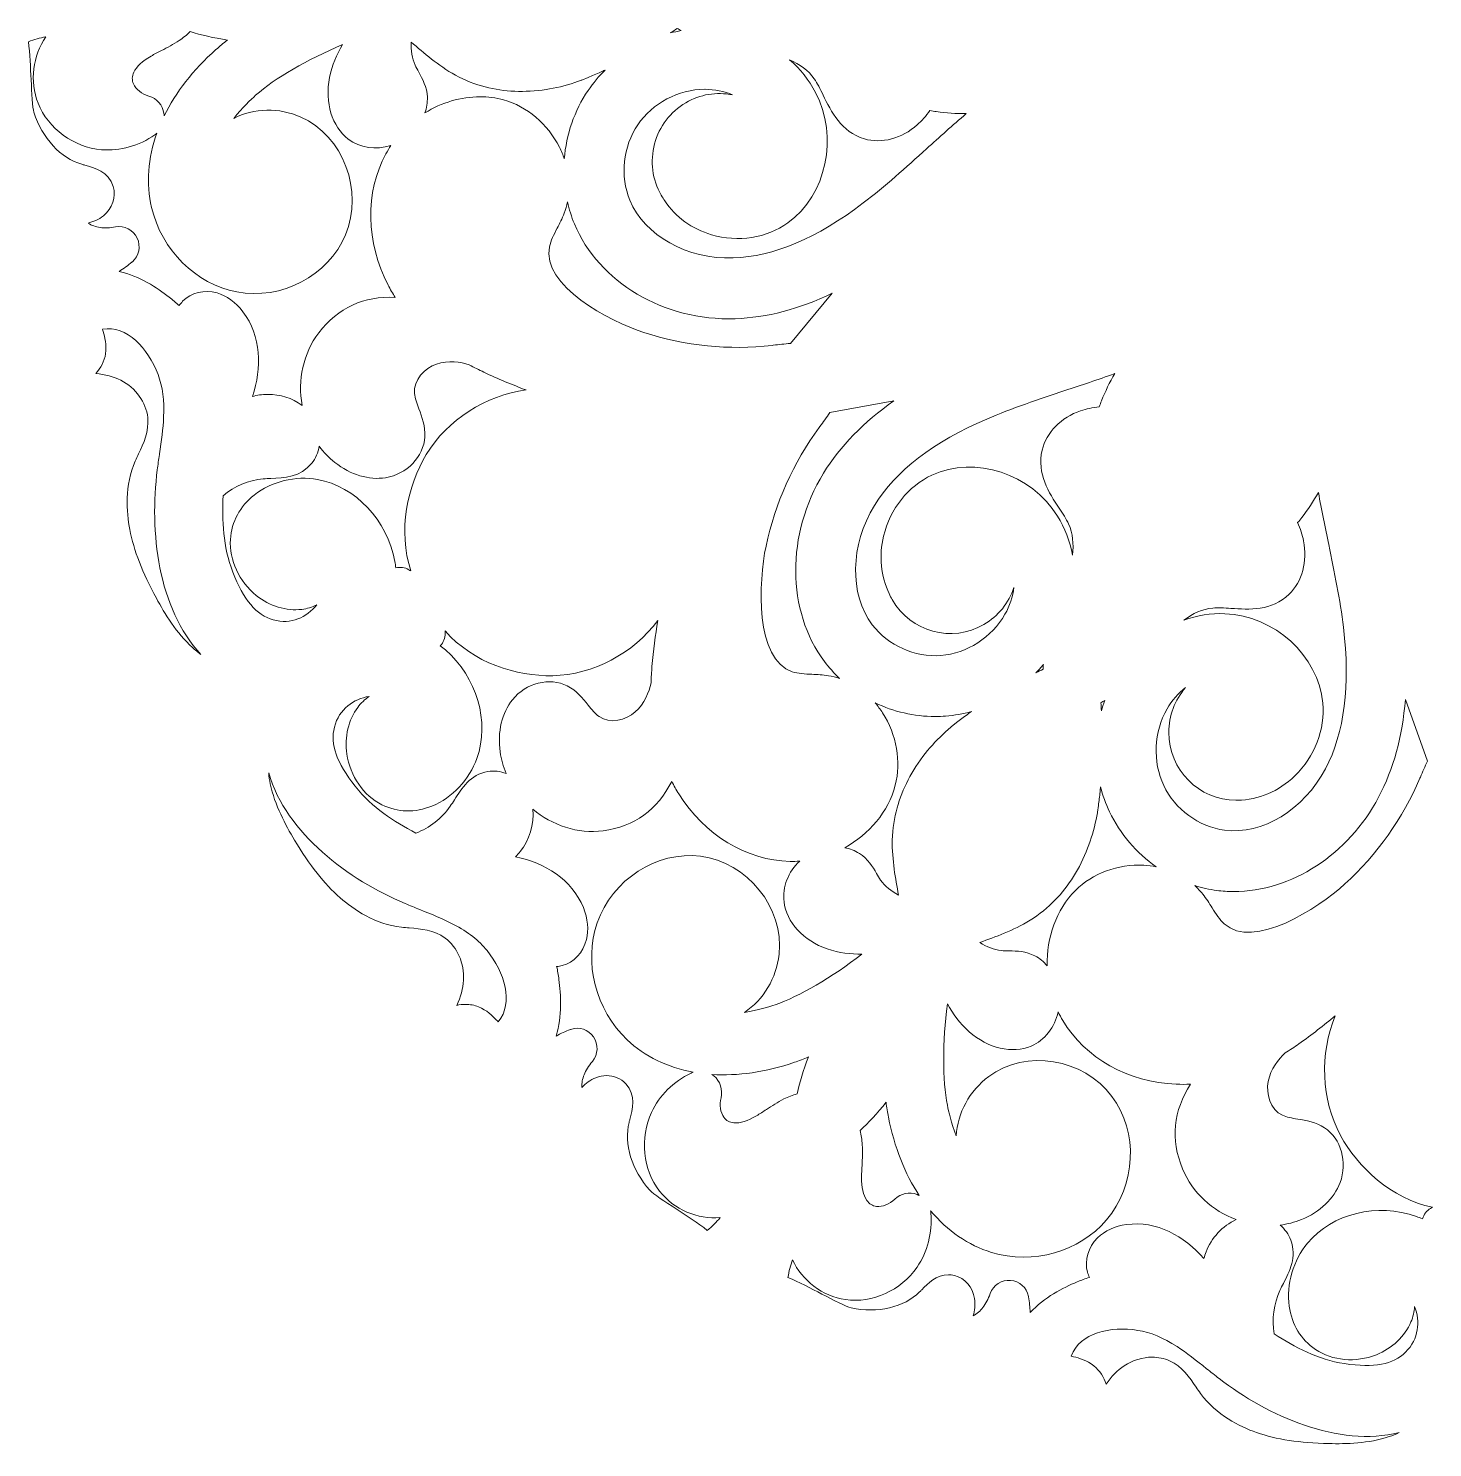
# Model space of a CAD drawing. Header units: inches. Extents: x 0 to 3117, y -2796 to 0.
# Drawn here: x 135.1 to 470.8, y -1914.5 to -1575.3 of the extents above; entities that cross this region are included whole.
import ezdxf

# ---------------------------------------------------------------- set-up
doc = ezdxf.new("R2010")
doc.units = ezdxf.units.IN
doc.header["$MEASUREMENT"] = 0
doc.layers.add('9', color=7, linetype='Continuous')

msp = doc.modelspace()

# ---------------------------------------------------------------- linework, layer by layer
at = {"layer": '9', "lineweight": 0}
for points, knots in [([(163.88, -1591.5), (162.24, -1591.02), (160.81, -1589.87), (160.23, -1588.57), (159.83, -1587.67), (159.85, -1586.76), (160.31, -1585.81), (160.96, -1584.43), (162.31, -1583.16), (164.44, -1581.93), (165.23, -1581.47), (166.06, -1581.04), (166.94, -1580.59), (168.33, -1579.88), (169.77, -1579.15), (171.16, -1578.22), (172.14, -1577.55), (173.02, -1576.83), (173.78, -1576.05), (176.35, -1576.9), (179.38, -1577.59), (182.7, -1578.1), (181.72, -1578.86), (180.8, -1579.61), (179.95, -1580.37), (174.48, -1585.21), (170.31, -1590.62), (167.58, -1596.21), (167.57, -1596.02), (167.55, -1595.83), (167.51, -1595.64), (167.19, -1593.65), (165.8, -1592.06), (163.88, -1591.5)], [0, 0, 0, 0, 1, 1, 1, 2, 2, 2, 3, 3, 3, 4, 4, 4, 5, 5, 5, 6, 6, 6, 7, 7, 7, 8, 8, 8, 9, 9, 9, 10, 10, 10, 11, 11, 11, 11]), ([(290.21, -1575.31), (290.52, -1575.5), (290.84, -1575.67), (291.16, -1575.84), (290.28, -1576), (289.42, -1576.18), (288.56, -1576.41), (289.11, -1576.05), (289.66, -1575.68), (290.21, -1575.31)], [0, 0, 0, 0, 1, 1, 1, 2, 2, 2, 3, 3, 3, 3]), ([(159.87, -1631.16), (159.89, -1631.15), (159.94, -1631.1), (159.96, -1631.09), (161.57, -1629.67), (162.03, -1627.41), (161.11, -1625.46), (160.17, -1623.46), (158.09, -1622.39), (155.94, -1622.76), (154.56, -1623), (153.35, -1623.05), (152.24, -1622.9), (151.25, -1622.77), (150.22, -1622.4), (149.36, -1621.84), (150.61, -1621.55), (151.88, -1621.02), (153.05, -1620.08), (155.2, -1618.35), (156.12, -1615.61), (155.37, -1613.1), (154.31, -1609.52), (150.86, -1608.6), (148.58, -1607.98), (148.34, -1607.92), (148.1, -1607.86), (147.87, -1607.79), (142.82, -1606.35), (138.43, -1601.58), (136.43, -1595.34), (136.07, -1594.24), (135.9, -1590.71), (135.75, -1587.6), (135.61, -1584.62), (135.45, -1581.33), (135.1, -1578.5), (136.48, -1577.97), (137.86, -1577.58), (139.25, -1577.34), (136.16, -1581.82), (135.35, -1588), (137.42, -1593.2), (139.85, -1599.28), (145.95, -1603.74), (152.61, -1604.3), (157.02, -1604.67), (161.54, -1603.4), (165.37, -1600.73), (165.53, -1600.62), (165.68, -1600.5), (165.82, -1600.37), (163.71, -1606.32), (163.23, -1612.38), (164.56, -1618.1), (166.94, -1628.3), (175.13, -1636.41), (184.93, -1638.29), (195.61, -1640.33), (206.78, -1634.47), (210.91, -1624.67), (215.34, -1614.15), (210.35, -1600.99), (200.24, -1596.5), (195.04, -1594.2), (189, -1594.33), (184.2, -1596.81), (186.24, -1594.24), (188.29, -1592.3), (189.43, -1591.29), (193.98, -1587.25), (201.79, -1582.73), (210.18, -1579.19), (208.82, -1581.48), (207.67, -1584.14), (207.09, -1587.07), (205.93, -1593.03), (207.69, -1598.8), (211.57, -1601.75), (214.37, -1603.88), (218.22, -1604.43), (221.78, -1603.32), (221.35, -1603.96), (220.94, -1604.62), (220.57, -1605.3), (215.56, -1614.45), (215.76, -1626.46), (221.08, -1636.65), (221.61, -1637.66), (222.19, -1638.66), (222.81, -1639.63), (215.33, -1639.2), (209.1, -1642.05), (204.51, -1648.08), (200.75, -1653.01), (199.5, -1659.41), (200.53, -1665.4), (198.19, -1663.63), (195.23, -1662.78), (192.4, -1662.78), (191.69, -1662.78), (190.99, -1662.83), (190.32, -1662.93), (189.78, -1663.02), (189.24, -1663.13), (188.71, -1663.27), (190.91, -1656.46), (190.86, -1648.83), (186.4, -1643.03), (184.66, -1640.77), (182.51, -1639.22), (180.2, -1638.55), (177.2, -1637.69), (173.97, -1638.47), (171.98, -1640.54), (171.67, -1640.87), (171.39, -1641.21), (171.14, -1641.57), (170.38, -1640.86), (169.58, -1640.19), (168.76, -1639.55), (165.8, -1637.28), (161.72, -1634.54), (156.84, -1633.38), (157.91, -1632.71), (158.92, -1631.97), (159.87, -1631.16)], [0, 0, 0, 0, 1, 1, 1, 2, 2, 2, 3, 3, 3, 4, 4, 4, 5, 5, 5, 6, 6, 6, 7, 7, 7, 8, 8, 8, 9, 9, 9, 10, 10, 10, 11, 11, 11, 12, 12, 12, 13, 13, 13, 14, 14, 14, 15, 15, 15, 16, 16, 16, 17, 17, 17, 18, 18, 18, 19, 19, 19, 20, 20, 20, 21, 21, 21, 22, 22, 22, 23, 23, 23, 24, 24, 24, 25, 25, 25, 26, 26, 26, 27, 27, 27, 28, 28, 28, 29, 29, 29, 30, 30, 30, 31, 31, 31, 32, 32, 32, 33, 33, 33, 34, 34, 34, 35, 35, 35, 36, 36, 36, 37, 37, 37, 38, 38, 38, 39, 39, 39, 40, 40, 40, 41, 41, 41, 42, 42, 42, 42]), ([(228.42, -1585.75), (228.11, -1585.19), (227.81, -1584.65), (227.58, -1584.13), (226.81, -1582.43), (226.56, -1580.61), (226.62, -1578.6), (228.16, -1579.92), (229.75, -1581.28), (231.48, -1582.63), (233.25, -1583.98), (235.01, -1585.29), (237.21, -1586.51), (239.54, -1587.75), (241.93, -1588.69), (244.3, -1589.29), (248.85, -1590.48), (253.74, -1590.69), (258.85, -1589.92), (261.12, -1589.57), (263.41, -1589.02), (265.73, -1588.26), (265.73, -1588.26), (267.26, -1587.72), (267.26, -1587.72), (267.3, -1587.7), (267.34, -1587.69), (267.38, -1587.67), (267.38, -1587.67), (268.9, -1587.06), (268.9, -1587.06), (269.82, -1586.68), (270.89, -1586.23), (271.9, -1585.77), (272.25, -1585.61), (272.6, -1585.44), (272.96, -1585.27), (271.47, -1586.75), (270.11, -1588.38), (268.92, -1590.13), (265.6, -1595.02), (263.68, -1600.71), (263.22, -1606.51), (262.9, -1605.56), (262.51, -1604.62), (262.05, -1603.7), (259.26, -1598.15), (254.28, -1593.93), (248.72, -1592.4), (246.87, -1591.89), (244.96, -1591.65), (243.05, -1591.65), (238.5, -1591.65), (233.91, -1593.03), (229.9, -1595.51), (230.32, -1594.33), (230.54, -1593.06), (230.48, -1591.77), (230.37, -1589.3), (229.33, -1587.42), (228.42, -1585.75)], [0, 0, 0, 0, 1, 1, 1, 2, 2, 2, 3, 3, 3, 4, 4, 4, 5, 5, 5, 6, 6, 6, 7, 7, 7, 8, 8, 8, 9, 9, 9, 10, 10, 10, 11, 11, 11, 12, 12, 12, 13, 13, 13, 14, 14, 14, 15, 15, 15, 16, 16, 16, 17, 17, 17, 18, 18, 18, 19, 19, 19, 20, 20, 20, 20]), ([(303.57, -1630.18), (292.55, -1630.54), (282.4, -1624.86), (278.89, -1616.39), (276.51, -1610.63), (277.25, -1603.54), (280.78, -1598.34), (284.27, -1593.19), (290.54, -1589.87), (296.78, -1589.87), (296.81, -1589.87), (296.85, -1589.87), (296.88, -1589.87), (299.18, -1589.89), (301.43, -1590.36), (303.45, -1591.21), (299.62, -1590.43), (295.69, -1591.07), (292.27, -1593.07), (288.56, -1595.23), (285.91, -1598.72), (284.8, -1602.91), (283.69, -1607.09), (284.26, -1611.46), (286.4, -1615.21), (286.67, -1615.67), (286.96, -1616.13), (287.27, -1616.56), (289.8, -1620.39), (293.75, -1623.25), (298.41, -1624.62), (304.76, -1626.49), (311.59, -1625.43), (316.67, -1621.78), (325.87, -1615.17), (328.83, -1601.19), (323.27, -1590.6), (321.72, -1587.64), (319.59, -1585.01), (317.06, -1582.81), (319.49, -1583.89), (321.58, -1585.33), (322.98, -1587.37), (323.72, -1588.43), (324.38, -1589.79), (325.09, -1591.24), (327.01, -1595.17), (329.41, -1600.07), (334.95, -1601.71), (339.08, -1602.93), (343.93, -1601.65), (347.6, -1598.36), (348.67, -1597.4), (349.66, -1596.28), (350.64, -1594.92), (351.14, -1595.04), (351.65, -1595.13), (352.15, -1595.2), (354.52, -1595.53), (356.91, -1595.7), (359.31, -1595.69), (356.05, -1598.46), (352.91, -1601.3), (349.82, -1604.09), (344.93, -1608.51), (339.88, -1613.07), (334.68, -1617.03), (323.66, -1625.43), (313.19, -1629.85), (303.57, -1630.18)], [0, 0, 0, 0, 1, 1, 1, 2, 2, 2, 3, 3, 3, 4, 4, 4, 5, 5, 5, 6, 6, 6, 7, 7, 7, 8, 8, 8, 9, 9, 9, 10, 10, 10, 11, 11, 11, 12, 12, 12, 13, 13, 13, 14, 14, 14, 15, 15, 15, 16, 16, 16, 17, 17, 17, 18, 18, 18, 19, 19, 19, 20, 20, 20, 21, 21, 21, 22, 22, 22, 23, 23, 23, 23]), ([(304.05, -1644.7), (311.61, -1644.44), (319.39, -1642.4), (327.29, -1638.6), (327.29, -1638.6), (317.27, -1650.6), (317.27, -1650.6), (315.87, -1650.72), (314.51, -1650.88), (313.18, -1651.04), (313.18, -1651.04), (312.9, -1651.07), (312.9, -1651.07), (302.66, -1652.27), (292.07, -1651.21), (282.27, -1648.01), (274.05, -1645.32), (257.71, -1636.78), (259.68, -1627.5), (259.99, -1626.06), (260.73, -1624.61), (261.52, -1623.08), (262.1, -1621.94), (262.71, -1620.76), (263.19, -1619.47), (263.52, -1618.6), (263.78, -1617.7), (263.97, -1616.78), (264.38, -1618.56), (264.93, -1620.3), (265.63, -1622), (271.42, -1635.99), (286.97, -1645.27), (304.05, -1644.7)], [0, 0, 0, 0, 1, 1, 1, 2, 2, 2, 3, 3, 3, 4, 4, 4, 5, 5, 5, 6, 6, 6, 7, 7, 7, 8, 8, 8, 9, 9, 9, 10, 10, 10, 11, 11, 11, 11]), ([(160.64, -1678.71), (160.89, -1678.13), (161.16, -1677.56), (161.43, -1676.99), (162.63, -1674.49), (163.98, -1671.66), (163.64, -1668.32), (163.26, -1664.66), (160.79, -1661.25), (157.17, -1659.42), (155.43, -1658.53), (153.44, -1658), (151.22, -1657.83), (152.44, -1656.51), (153.27, -1654.87), (153.55, -1653.09), (153.88, -1650.95), (153.36, -1649.1), (152.98, -1647.74), (152.94, -1647.58), (152.89, -1647.39), (152.84, -1647.2), (158.7, -1646.15), (163.7, -1651.83), (166.09, -1658.04), (167.19, -1660.92), (167.63, -1664.23), (167.43, -1668.19), (167.3, -1670.99), (166.89, -1673.91), (166.44, -1677.01), (166.44, -1677.01), (166.42, -1677.16), (166.42, -1677.16), (166.25, -1678.37), (166.07, -1679.59), (165.92, -1680.82), (164.03, -1695.4), (166.03, -1714), (176.36, -1724.94), (175.67, -1724.44), (175, -1723.9), (174.34, -1723.31), (170.48, -1719.83), (167.7, -1715.18), (165.7, -1711.52), (162.34, -1705.32), (160.32, -1700.1), (159.35, -1695.07), (158.53, -1690.86), (158.1, -1684.59), (160.64, -1678.71)], [0, 0, 0, 0, 1, 1, 1, 2, 2, 2, 3, 3, 3, 4, 4, 4, 5, 5, 5, 6, 6, 6, 7, 7, 7, 8, 8, 8, 9, 9, 9, 10, 10, 10, 11, 11, 11, 12, 12, 12, 13, 13, 13, 14, 14, 14, 15, 15, 15, 16, 16, 16, 17, 17, 17, 17]), ([(204.64, -1675.19), (205.7, -1676.62), (206.94, -1677.91), (208.35, -1679.04), (212.1, -1682.01), (216.53, -1683.34), (220.51, -1682.69), (225.58, -1681.87), (229.61, -1677.66), (229.89, -1672.89), (230.03, -1670.38), (229.2, -1668.17), (228.46, -1666.23), (227.97, -1664.92), (227.51, -1663.69), (227.41, -1662.57), (227.12, -1659.38), (229.86, -1656.49), (232.67, -1655.54), (235.49, -1654.58), (238.44, -1655.07), (240.5, -1655.7), (241.66, -1656.34), (242.83, -1656.93), (243.98, -1657.47), (247.45, -1659.1), (250.82, -1660.51), (254.09, -1661.73), (244.43, -1663.01), (235.34, -1668.74), (230.23, -1677.16), (225.76, -1684.54), (223.34, -1695.35), (226.56, -1704.99), (226.38, -1704.9), (226.21, -1704.8), (226.05, -1704.7), (225.12, -1704.11), (223.99, -1703.98), (222.93, -1704.25), (222.87, -1703.73), (222.8, -1703.21), (222.71, -1702.7), (220.9, -1692.83), (213.3, -1684.78), (204.23, -1683.12), (199.02, -1682.17), (193.22, -1683.59), (189.11, -1686.83), (185.65, -1689.56), (183.68, -1693.23), (183.4, -1697.45), (183.08, -1702.39), (185.45, -1707.52), (189.59, -1710.84), (192.76, -1713.37), (196.81, -1714.62), (200.44, -1714.16), (201.73, -1713.99), (202.95, -1713.62), (204.06, -1713.07), (201.64, -1716.05), (197.93, -1717.86), (193.61, -1716.66), (189.61, -1715.54), (186.55, -1711.92), (183.97, -1705.25), (181.6, -1699.12), (181.39, -1692.88), (181.64, -1686.99), (184.34, -1684.7), (187.72, -1683.29), (191.25, -1682.98), (191.85, -1682.93), (192.46, -1682.9), (193.08, -1682.88), (196.23, -1682.73), (200.15, -1682.56), (202.84, -1679.26), (203.79, -1678.09), (204.4, -1676.68), (204.64, -1675.19)], [0, 0, 0, 0, 1, 1, 1, 2, 2, 2, 3, 3, 3, 4, 4, 4, 5, 5, 5, 6, 6, 6, 7, 7, 7, 8, 8, 8, 9, 9, 9, 10, 10, 10, 11, 11, 11, 12, 12, 12, 13, 13, 13, 14, 14, 14, 15, 15, 15, 16, 16, 16, 17, 17, 17, 18, 18, 18, 19, 19, 19, 20, 20, 20, 21, 21, 21, 22, 22, 22, 23, 23, 23, 24, 24, 24, 25, 25, 25, 26, 26, 26, 27, 27, 27, 27]), ([(377.46, -1676.1), (376.1, -1681.78), (379.1, -1686.32), (381.51, -1689.97), (382.39, -1691.31), (383.23, -1692.57), (383.77, -1693.75), (384.81, -1695.99), (385.01, -1698.55), (384.72, -1701.21), (384.09, -1697.89), (382.9, -1694.72), (381.14, -1691.88), (374.85, -1681.72), (361.38, -1677.32), (351.12, -1682.06), (345.45, -1684.68), (341.13, -1690.13), (339.56, -1696.63), (338.4, -1701.39), (338.88, -1706.28), (340.89, -1710.41), (341.11, -1710.89), (341.35, -1711.37), (341.62, -1711.84), (346.04, -1719.58), (355.87, -1722.24), (363.53, -1717.77), (366.95, -1715.78), (369.47, -1712.66), (370.71, -1708.92), (370.42, -1711.11), (369.71, -1713.32), (368.57, -1715.33), (365.46, -1720.84), (359.45, -1724.71), (353.26, -1725.19), (347.04, -1725.68), (340.6, -1722.79), (336.85, -1717.82), (331.33, -1710.5), (331.54, -1698.78), (337.37, -1689.33), (342.46, -1681.07), (351.48, -1674.13), (364.19, -1668.68), (370.22, -1666.1), (376.66, -1663.96), (382.89, -1661.89), (386.8, -1660.59), (390.8, -1659.26), (394.8, -1657.8), (393.6, -1659.9), (392.54, -1662.07), (391.64, -1664.3), (391.45, -1664.78), (391.27, -1665.27), (391.12, -1665.77), (389.47, -1665.95), (388.02, -1666.25), (386.66, -1666.71), (382, -1668.28), (378.48, -1671.88), (377.46, -1676.1)], [0, 0, 0, 0, 1, 1, 1, 2, 2, 2, 3, 3, 3, 4, 4, 4, 5, 5, 5, 6, 6, 6, 7, 7, 7, 8, 8, 8, 9, 9, 9, 10, 10, 10, 11, 11, 11, 12, 12, 12, 13, 13, 13, 14, 14, 14, 15, 15, 15, 16, 16, 16, 17, 17, 17, 18, 18, 18, 19, 19, 19, 20, 20, 20, 21, 21, 21, 21]), ([(326.36, -1730.02), (325.01, -1729.8), (323.7, -1729.74), (322.43, -1729.68), (320.72, -1729.6), (319.11, -1729.53), (317.72, -1729.07), (308.79, -1726.16), (309.63, -1707.59), (311.44, -1699.05), (313.6, -1688.88), (317.98, -1679.08), (324.13, -1670.72), (324.13, -1670.72), (324.31, -1670.47), (324.31, -1670.47), (325.1, -1669.4), (325.92, -1668.29), (326.71, -1667.14), (326.71, -1667.14), (342.01, -1664.36), (342.01, -1664.36), (334.8, -1669.38), (329.17, -1675.16), (325.16, -1681.65), (316.25, -1696.12), (316.35, -1714.61), (325.41, -1726.62), (326.51, -1728.08), (327.73, -1729.44), (329.04, -1730.68), (328.17, -1730.38), (327.27, -1730.16), (326.36, -1730.02)], [0, 0, 0, 0, 1, 1, 1, 2, 2, 2, 3, 3, 3, 4, 4, 4, 5, 5, 5, 6, 6, 6, 7, 7, 7, 8, 8, 8, 9, 9, 9, 10, 10, 10, 11, 11, 11, 11]), ([(407.31, -1737.93), (408.47, -1735.93), (410, -1734.2), (411.74, -1732.86), (409.15, -1735.82), (407.74, -1739.58), (407.74, -1743.56), (407.74, -1752.5), (414.94, -1759.77), (423.78, -1759.77), (423.92, -1759.77), (424.06, -1759.76), (424.17, -1759.75), (424.17, -1759.75), (424.18, -1759.75), (424.19, -1759.75), (429.15, -1759.75), (434, -1757.7), (437.85, -1753.97), (442.64, -1749.34), (445.14, -1742.84), (444.55, -1736.57), (443.49, -1725.22), (432.98, -1715.63), (421.13, -1715.2), (417.82, -1715.08), (414.51, -1715.62), (411.36, -1716.73), (413.5, -1715.15), (415.78, -1714.05), (418.22, -1713.84), (419.49, -1713.73), (420.99, -1713.83), (422.58, -1713.93), (426.92, -1714.22), (432.31, -1714.57), (436.49, -1710.54), (439.6, -1707.54), (440.93, -1702.66), (439.94, -1697.79), (439.65, -1696.38), (439.19, -1694.95), (438.52, -1693.42), (438.87, -1693.04), (439.2, -1692.64), (439.52, -1692.23), (440.98, -1690.33), (442.32, -1688.32), (443.51, -1686.22), (444.25, -1690.43), (445.11, -1694.6), (445.96, -1698.69), (447.3, -1705.19), (448.69, -1711.9), (449.49, -1718.44), (451.18, -1732.29), (449.73, -1743.66), (445.2, -1752.24), (440.01, -1762.06), (430.08, -1768.1), (421.05, -1766.94), (414.92, -1766.14), (409.21, -1761.95), (406.52, -1756.26), (403.84, -1750.6), (404.15, -1743.41), (407.31, -1737.93)], [0, 0, 0, 0, 1, 1, 1, 2, 2, 2, 3, 3, 3, 4, 4, 4, 5, 5, 5, 6, 6, 6, 7, 7, 7, 8, 8, 8, 9, 9, 9, 10, 10, 10, 11, 11, 11, 12, 12, 12, 13, 13, 13, 14, 14, 14, 15, 15, 15, 16, 16, 16, 17, 17, 17, 18, 18, 18, 19, 19, 19, 20, 20, 20, 21, 21, 21, 22, 22, 22, 22]), ([(247.89, -1748.22), (248.14, -1750.02), (248.63, -1751.75), (249.33, -1753.39), (247.92, -1752.86), (246.41, -1752.69), (244.94, -1752.93), (240.77, -1753.63), (238.66, -1756.98), (236.96, -1759.67), (236.63, -1760.19), (236.3, -1760.72), (235.95, -1761.21), (233.93, -1764.15), (231.03, -1766.4), (227.71, -1767.62), (222.54, -1764.89), (217.29, -1761.59), (213.23, -1756.45), (208.8, -1750.86), (207.23, -1746.37), (208.27, -1742.31), (209.39, -1737.93), (212.81, -1735.59), (216.57, -1734.96), (215.54, -1735.66), (214.62, -1736.54), (213.83, -1737.59), (211.62, -1740.52), (210.66, -1744.69), (211.25, -1748.74), (212.02, -1754.02), (215.23, -1758.66), (219.63, -1760.85), (223.38, -1762.71), (227.52, -1762.82), (231.59, -1761.16), (236.42, -1759.18), (240.53, -1754.82), (242.32, -1749.78), (245.44, -1741.02), (242.33, -1730.35), (234.78, -1723.83), (234.39, -1723.49), (233.98, -1723.17), (233.57, -1722.86), (234.32, -1722.06), (234.78, -1721.01), (234.74, -1719.9), (234.73, -1719.71), (234.73, -1719.51), (234.74, -1719.31), (241.4, -1726.95), (251.86, -1730.22), (260.44, -1730.01), (270.2, -1729.76), (279.66, -1724.67), (285.59, -1716.85), (284.99, -1720.33), (284.53, -1723.98), (284.18, -1727.83), (284.07, -1729.09), (284, -1730.41), (283.97, -1731.76), (283.47, -1733.88), (282.41, -1736.7), (280.18, -1738.69), (277.96, -1740.68), (274.11, -1741.63), (271.53, -1739.78), (270.61, -1739.13), (269.79, -1738.11), (268.92, -1737.03), (267.62, -1735.41), (266.15, -1733.58), (263.92, -1732.45), (259.7, -1730.31), (254.07, -1731.73), (250.83, -1735.75), (248.29, -1738.91), (247.21, -1743.46), (247.89, -1748.22)], [0, 0, 0, 0, 1, 1, 1, 2, 2, 2, 3, 3, 3, 4, 4, 4, 5, 5, 5, 6, 6, 6, 7, 7, 7, 8, 8, 8, 9, 9, 9, 10, 10, 10, 11, 11, 11, 12, 12, 12, 13, 13, 13, 14, 14, 14, 15, 15, 15, 16, 16, 16, 17, 17, 17, 18, 18, 18, 19, 19, 19, 20, 20, 20, 21, 21, 21, 22, 22, 22, 23, 23, 23, 24, 24, 24, 25, 25, 25, 26, 26, 26, 27, 27, 27, 27]), ([(377.74, -1727.36), (377.72, -1727.72), (377.71, -1728.08), (377.72, -1728.44), (377.14, -1728.73), (376.56, -1729.03), (375.98, -1729.33), (376.59, -1728.7), (377.18, -1728.04), (377.74, -1727.36)], [0, 0, 0, 0, 1, 1, 1, 2, 2, 2, 3, 3, 3, 3]), ([(342.33, -1756.21), (343.8, -1750.59), (342.67, -1744.11), (339.31, -1738.9), (338.75, -1738.05), (338.15, -1737.24), (337.51, -1736.49), (341.94, -1738.62), (346.84, -1739.77), (351.86, -1739.77), (352.7, -1739.77), (353.55, -1739.74), (354.38, -1739.67), (356.47, -1739.51), (358.54, -1739.14), (360.55, -1738.57), (360.23, -1738.8), (359.91, -1739.02), (359.6, -1739.25), (358.69, -1739.9), (357.78, -1740.61), (356.98, -1741.24), (356.98, -1741.24), (355.71, -1742.25), (355.71, -1742.25), (355.68, -1742.28), (355.64, -1742.3), (355.61, -1742.33), (355.61, -1742.33), (354.34, -1743.44), (354.34, -1743.44), (352.57, -1745.05), (350.95, -1746.78), (349.52, -1748.59), (346.3, -1752.67), (344.03, -1757.06), (342.79, -1761.62), (342.12, -1764.01), (341.72, -1766.57), (341.61, -1769.29), (341.57, -1771.77), (341.8, -1773.97), (342.08, -1776.23), (342.38, -1778.38), (342.74, -1780.45), (343.11, -1782.45), (341.35, -1781.5), (339.91, -1780.37), (338.84, -1778.85), (338.51, -1778.38), (338.2, -1777.86), (337.87, -1777.3), (336.91, -1775.67), (335.81, -1773.83), (333.75, -1772.49), (332.67, -1771.79), (331.48, -1771.35), (330.25, -1771.13), (336.12, -1767.91), (340.67, -1762.56), (342.33, -1756.21)], [0, 0, 0, 0, 1, 1, 1, 2, 2, 2, 3, 3, 3, 4, 4, 4, 5, 5, 5, 6, 6, 6, 7, 7, 7, 8, 8, 8, 9, 9, 9, 10, 10, 10, 11, 11, 11, 12, 12, 12, 13, 13, 13, 14, 14, 14, 15, 15, 15, 16, 16, 16, 17, 17, 17, 18, 18, 18, 19, 19, 19, 20, 20, 20, 20]), ([(392.42, -1735.93), (392.12, -1736.76), (391.85, -1737.6), (391.61, -1738.45), (391.58, -1737.79), (391.55, -1737.14), (391.51, -1736.48), (391.82, -1736.31), (392.12, -1736.12), (392.42, -1735.93)], [0, 0, 0, 0, 1, 1, 1, 2, 2, 2, 3, 3, 3, 3]), ([(457.88, -1759.08), (461.45, -1752.33), (463.59, -1744.5), (464.28, -1735.68), (464.28, -1735.68), (469.56, -1750.46), (469.56, -1750.46), (468.96, -1751.73), (468.42, -1753), (467.9, -1754.23), (467.9, -1754.23), (467.77, -1754.52), (467.77, -1754.52), (463.68, -1764.07), (457.48, -1772.81), (449.83, -1779.79), (443.42, -1785.64), (427.93, -1795.66), (420.96, -1789.3), (419.88, -1788.31), (419.01, -1786.94), (418.09, -1785.48), (417.4, -1784.4), (416.7, -1783.28), (415.84, -1782.21), (415.25, -1781.49), (414.61, -1780.81), (413.92, -1780.19), (415.64, -1780.72), (417.42, -1781.11), (419.22, -1781.34), (420.53, -1781.51), (421.87, -1781.6), (423.2, -1781.6), (437.04, -1781.6), (450.66, -1772.76), (457.88, -1759.08)], [0, 0, 0, 0, 1, 1, 1, 2, 2, 2, 3, 3, 3, 4, 4, 4, 5, 5, 5, 6, 6, 6, 7, 7, 7, 8, 8, 8, 9, 9, 9, 10, 10, 10, 11, 11, 11, 12, 12, 12, 12]), ([(234.72, -1792.71), (232.02, -1790.74), (228.92, -1790.51), (226.17, -1790.3), (225.55, -1790.25), (224.92, -1790.21), (224.31, -1790.14), (218, -1789.42), (212.85, -1785.91), (209.64, -1783.09), (205.82, -1779.73), (202.35, -1775.35), (198.72, -1769.3), (196.58, -1765.72), (193.98, -1760.96), (192.93, -1755.84), (192.75, -1754.98), (192.63, -1754.12), (192.55, -1753.26), (196.76, -1767.78), (211.7, -1778.82), (225.14, -1784.46), (226.31, -1784.96), (227.48, -1785.43), (228.68, -1785.91), (231.55, -1787.07), (234.27, -1788.17), (236.75, -1789.47), (240.22, -1791.26), (242.83, -1793.3), (244.75, -1795.7), (248.88, -1800.89), (251.26, -1808.11), (247.41, -1812.72), (247.28, -1812.58), (247.14, -1812.44), (247.02, -1812.32), (246.05, -1811.31), (244.72, -1809.93), (242.72, -1809.15), (241.72, -1808.76), (240.66, -1808.57), (239.59, -1808.57), (238.89, -1808.57), (238.19, -1808.65), (237.5, -1808.81), (238.46, -1806.79), (239, -1804.78), (239.11, -1802.81), (239.35, -1798.74), (237.66, -1794.87), (234.72, -1792.71)], [0, 0, 0, 0, 1, 1, 1, 2, 2, 2, 3, 3, 3, 4, 4, 4, 5, 5, 5, 6, 6, 6, 7, 7, 7, 8, 8, 8, 9, 9, 9, 10, 10, 10, 11, 11, 11, 12, 12, 12, 13, 13, 13, 14, 14, 14, 15, 15, 15, 16, 16, 16, 17, 17, 17, 17]), ([(297.41, -1862.57), (295.17, -1860.86), (292.44, -1859.08), (289.96, -1857.47), (287.37, -1855.78), (284.43, -1853.87), (283.66, -1853.01), (279.31, -1848.13), (277.42, -1841.91), (278.71, -1836.77), (278.77, -1836.53), (278.84, -1836.29), (278.9, -1836.05), (279.52, -1833.75), (280.45, -1830.27), (277.91, -1827.54), (276.72, -1826.27), (275.07, -1825.59), (273.33, -1825.59), (272.48, -1825.59), (271.61, -1825.76), (270.76, -1826.09), (269.37, -1826.64), (268.29, -1827.49), (267.42, -1828.44), (267.37, -1827.4), (267.56, -1826.32), (267.95, -1825.38), (268.38, -1824.34), (269.02, -1823.31), (269.92, -1822.22), (271.32, -1820.53), (271.42, -1818.17), (270.19, -1816.35), (268.97, -1814.57), (266.8, -1813.84), (264.79, -1814.54), (264.77, -1814.55), (264.71, -1814.57), (264.69, -1814.58), (263.52, -1815.01), (262.37, -1815.52), (261.26, -1816.13), (262.71, -1811.27), (262.4, -1806.33), (261.93, -1802.59), (261.8, -1801.56), (261.62, -1800.53), (261.39, -1799.51), (261.83, -1799.48), (262.26, -1799.41), (262.69, -1799.3), (265.47, -1798.59), (267.75, -1796.15), (268.51, -1793.1), (269.09, -1790.74), (268.84, -1788.09), (267.77, -1785.43), (265.03, -1778.64), (258.51, -1774.77), (251.58, -1773.29), (251.97, -1772.9), (252.33, -1772.48), (252.67, -1772.06), (254.82, -1769.35), (256.1, -1765.55), (255.66, -1761.89), (260.29, -1765.78), (266.39, -1767.89), (272.5, -1767.07), (279.96, -1766.06), (285.52, -1762.03), (288.89, -1755.27), (289.41, -1756.3), (289.98, -1757.31), (290.58, -1758.28), (296.65, -1768.03), (306.85, -1774.21), (317.19, -1774.4), (317.96, -1774.41), (318.73, -1774.39), (319.5, -1774.33), (316.76, -1776.88), (315.32, -1780.53), (315.74, -1784.05), (316.33, -1788.92), (320.39, -1793.34), (326.08, -1795.31), (328.88, -1796.27), (331.74, -1796.59), (334.38, -1796.55), (327.15, -1802.12), (319.37, -1806.69), (313.64, -1808.66), (312.2, -1809.15), (309.51, -1809.97), (306.29, -1810.47), (310.81, -1807.51), (313.95, -1802.29), (314.57, -1796.59), (315.78, -1785.5), (306.99, -1774.55), (295.77, -1773.17), (285.3, -1771.87), (274.69, -1778.72), (271.1, -1789.09), (267.81, -1798.61), (270.67, -1809.83), (278.22, -1817.01), (282.46, -1821.04), (287.89, -1823.64), (294.05, -1824.77), (293.87, -1824.83), (293.69, -1824.9), (293.52, -1824.99), (289.31, -1827), (285.96, -1830.33), (284.07, -1834.37), (281.22, -1840.47), (281.99, -1848.04), (285.99, -1853.2), (289.41, -1857.62), (295.1, -1860), (300.49, -1859.54), (299.59, -1860.62), (298.56, -1861.64), (297.41, -1862.57)], [0, 0, 0, 0, 1, 1, 1, 2, 2, 2, 3, 3, 3, 4, 4, 4, 5, 5, 5, 6, 6, 6, 7, 7, 7, 8, 8, 8, 9, 9, 9, 10, 10, 10, 11, 11, 11, 12, 12, 12, 13, 13, 13, 14, 14, 14, 15, 15, 15, 16, 16, 16, 17, 17, 17, 18, 18, 18, 19, 19, 19, 20, 20, 20, 21, 21, 21, 22, 22, 22, 23, 23, 23, 24, 24, 24, 25, 25, 25, 26, 26, 26, 27, 27, 27, 28, 28, 28, 29, 29, 29, 30, 30, 30, 31, 31, 31, 32, 32, 32, 33, 33, 33, 34, 34, 34, 35, 35, 35, 36, 36, 36, 37, 37, 37, 38, 38, 38, 39, 39, 39, 40, 40, 40, 41, 41, 41, 42, 42, 42, 42]), ([(378.65, -1799.36), (377.85, -1798.4), (376.88, -1797.58), (375.74, -1796.99), (373.56, -1795.85), (371.43, -1795.81), (369.55, -1795.78), (368.91, -1795.77), (368.3, -1795.76), (367.74, -1795.71), (365.9, -1795.53), (364.21, -1794.84), (362.52, -1793.78), (364.42, -1793.09), (366.38, -1792.38), (368.41, -1791.55), (370.45, -1790.67), (372.45, -1789.78), (374.59, -1788.47), (376.82, -1787.05), (378.82, -1785.42), (380.52, -1783.66), (383.82, -1780.27), (386.45, -1776.09), (388.33, -1771.23), (389.17, -1769.08), (389.85, -1766.8), (390.35, -1764.39), (390.35, -1764.39), (390.65, -1762.78), (390.65, -1762.78), (390.66, -1762.73), (390.67, -1762.69), (390.68, -1762.64), (390.68, -1762.64), (390.91, -1761.01), (390.91, -1761.01), (391.04, -1760.02), (391.2, -1758.86), (391.3, -1757.75), (391.34, -1757.36), (391.37, -1756.96), (391.4, -1756.57), (391.93, -1758.61), (392.64, -1760.61), (393.55, -1762.53), (396.08, -1767.87), (400, -1772.4), (404.74, -1775.7), (403.76, -1775.51), (402.76, -1775.38), (401.74, -1775.33), (395.6, -1775), (389.49, -1777.24), (385.4, -1781.34), (380.79, -1785.96), (378.48, -1792.62), (378.65, -1799.36)], [0, 0, 0, 0, 1, 1, 1, 2, 2, 2, 3, 3, 3, 4, 4, 4, 5, 5, 5, 6, 6, 6, 7, 7, 7, 8, 8, 8, 9, 9, 9, 10, 10, 10, 11, 11, 11, 12, 12, 12, 13, 13, 13, 14, 14, 14, 15, 15, 15, 16, 16, 16, 17, 17, 17, 18, 18, 18, 19, 19, 19, 19]), ([(365.03, -1877.7), (364.54, -1879.03), (363.98, -1880.11), (363.3, -1881.01), (362.7, -1881.81), (361.86, -1882.53), (360.95, -1883), (361.33, -1881.76), (361.51, -1880.39), (361.29, -1878.9), (360.88, -1876.14), (358.99, -1873.97), (356.47, -1873.37), (355.97, -1873.26), (355.5, -1873.2), (355.04, -1873.2), (352.19, -1873.2), (350.12, -1875.3), (348.69, -1876.76), (348.51, -1876.94), (348.33, -1877.11), (348.16, -1877.29), (344.4, -1880.99), (338.12, -1882.44), (331.77, -1881.07), (330.65, -1880.83), (327.54, -1879.22), (324.8, -1877.79), (322.18, -1876.43), (319.29, -1874.93), (316.69, -1873.82), (316.92, -1872.35), (317.28, -1870.95), (317.76, -1869.62), (320.06, -1874.56), (324.94, -1878.34), (330.44, -1879.13), (336.86, -1880.04), (343.73, -1876.94), (347.54, -1871.39), (350.06, -1867.72), (351.24, -1863.12), (350.86, -1858.44), (350.84, -1858.24), (350.82, -1858.05), (350.78, -1857.87), (354.83, -1862.69), (359.77, -1866.14), (365.34, -1867.83), (375.28, -1870.85), (386.32, -1867.74), (392.83, -1860.1), (399.92, -1851.78), (400.49, -1839.08), (394.15, -1830.56), (387.35, -1821.43), (373.57, -1819.21), (364.67, -1825.82), (360.1, -1829.21), (357.19, -1834.56), (356.91, -1840), (355.73, -1836.93), (355.09, -1834.17), (354.8, -1832.67), (353.61, -1826.66), (353.64, -1817.57), (354.8, -1808.46), (356.09, -1810.79), (357.79, -1813.13), (360.01, -1815.1), (364.54, -1819.1), (370.36, -1820.44), (374.83, -1818.52), (378.06, -1817.13), (380.46, -1814.04), (381.28, -1810.38), (381.62, -1811.07), (381.98, -1811.76), (382.38, -1812.43), (387.72, -1821.38), (398.11, -1827.22), (409.51, -1827.65), (410.64, -1827.69), (411.78, -1827.69), (412.93, -1827.63), (408.82, -1833.95), (408.14, -1840.84), (411.01, -1847.87), (413.36, -1853.62), (418.22, -1857.91), (423.87, -1860.02), (420.51, -1861.46), (417.9, -1864.48), (416.65, -1867.71), (416.45, -1868.22), (416.28, -1868.75), (416.13, -1869.29), (411.4, -1863.96), (404.83, -1860.19), (397.64, -1861.19), (394.82, -1861.58), (392.42, -1862.68), (390.7, -1864.37), (388.46, -1866.57), (387.51, -1869.78), (388.29, -1872.56), (388.41, -1872.99), (388.57, -1873.41), (388.76, -1873.81), (387.76, -1874.12), (386.79, -1874.48), (385.83, -1874.89), (382.4, -1876.34), (378.01, -1878.54), (374.58, -1882.23), (374.54, -1880.96), (374.41, -1879.71), (374.2, -1878.48), (374.19, -1878.45), (374.18, -1878.4), (374.17, -1878.36), (373.76, -1876.24), (372.06, -1874.71), (369.92, -1874.53), (367.75, -1874.37), (365.78, -1875.63), (365.03, -1877.7)], [0, 0, 0, 0, 1, 1, 1, 2, 2, 2, 3, 3, 3, 4, 4, 4, 5, 5, 5, 6, 6, 6, 7, 7, 7, 8, 8, 8, 9, 9, 9, 10, 10, 10, 11, 11, 11, 12, 12, 12, 13, 13, 13, 14, 14, 14, 15, 15, 15, 16, 16, 16, 17, 17, 17, 18, 18, 18, 19, 19, 19, 20, 20, 20, 21, 21, 21, 22, 22, 22, 23, 23, 23, 24, 24, 24, 25, 25, 25, 26, 26, 26, 27, 27, 27, 28, 28, 28, 29, 29, 29, 30, 30, 30, 31, 31, 31, 32, 32, 32, 33, 33, 33, 34, 34, 34, 35, 35, 35, 36, 36, 36, 37, 37, 37, 38, 38, 38, 39, 39, 39, 40, 40, 40, 41, 41, 41, 42, 42, 42, 42]), ([(470.32, -1857.33), (469.35, -1857.85), (468.67, -1858.77), (468.37, -1859.83), (467.89, -1859.62), (467.41, -1859.43), (466.93, -1859.25), (457.57, -1855.9), (446.87, -1858.52), (440.91, -1865.63), (437.49, -1869.71), (435.81, -1875.49), (436.53, -1880.71), (437.14, -1885.11), (439.3, -1888.67), (442.78, -1891.02), (446.85, -1893.77), (452.43, -1894.27), (457.35, -1892.3), (461.12, -1890.79), (464.21, -1887.86), (465.61, -1884.47), (466.12, -1883.25), (466.41, -1882.01), (466.49, -1880.75), (467.84, -1884.36), (467.54, -1888.52), (464.34, -1891.69), (461.39, -1894.64), (456.75, -1895.51), (449.75, -1894.43), (443.3, -1893.44), (437.86, -1890.49), (432.93, -1887.34), (432.32, -1883.82), (432.79, -1880.16), (434.3, -1876.92), (434.55, -1876.37), (434.84, -1875.82), (435.12, -1875.27), (436.58, -1872.44), (438.39, -1868.92), (436.9, -1864.92), (436.38, -1863.5), (435.48, -1862.27), (434.32, -1861.31), (436.07, -1861.09), (437.8, -1860.66), (439.47, -1859.98), (443.89, -1858.19), (447.25, -1854.97), (448.68, -1851.17), (450.51, -1846.32), (448.92, -1840.69), (444.97, -1838.06), (442.89, -1836.68), (440.58, -1836.31), (438.55, -1835.98), (437.18, -1835.76), (435.9, -1835.55), (434.88, -1835.08), (432.01, -1833.73), (430.9, -1829.89), (431.49, -1826.96), (432.08, -1824.01), (433.97, -1821.67), (435.54, -1820.18), (436.67, -1819.48), (437.77, -1818.76), (438.8, -1818.02), (441.93, -1815.8), (444.82, -1813.56), (447.5, -1811.31), (443.77, -1820.4), (444.14, -1831.22), (448.8, -1839.9), (452.89, -1847.51), (460.94, -1855.03), (470.8, -1857.04), (470.64, -1857.14), (470.48, -1857.24), (470.32, -1857.33)], [0, 0, 0, 0, 1, 1, 1, 2, 2, 2, 3, 3, 3, 4, 4, 4, 5, 5, 5, 6, 6, 6, 7, 7, 7, 8, 8, 8, 9, 9, 9, 10, 10, 10, 11, 11, 11, 12, 12, 12, 13, 13, 13, 14, 14, 14, 15, 15, 15, 16, 16, 16, 17, 17, 17, 18, 18, 18, 19, 19, 19, 20, 20, 20, 21, 21, 21, 22, 22, 22, 23, 23, 23, 24, 24, 24, 25, 25, 25, 26, 26, 26, 27, 27, 27, 27]), ([(301.36, -1835.56), (300.54, -1834.41), (300.27, -1832.58), (300.68, -1830.9), (301.16, -1828.94), (300.49, -1826.93), (298.95, -1825.65), (298.8, -1825.53), (298.64, -1825.42), (298.49, -1825.31), (304.65, -1825.72), (311.37, -1824.77), (318.25, -1822.41), (319.32, -1822.04), (320.43, -1821.62), (321.58, -1821.13), (320.35, -1824.3), (319.43, -1827.29), (318.87, -1829.97), (317.82, -1830.24), (316.76, -1830.65), (315.7, -1831.18), (314.21, -1831.93), (312.86, -1832.81), (311.56, -1833.67), (310.74, -1834.22), (309.96, -1834.74), (309.16, -1835.2), (307.04, -1836.45), (305.28, -1836.99), (303.77, -1836.88), (302.73, -1836.8), (301.94, -1836.37), (301.36, -1835.56)], [0, 0, 0, 0, 1, 1, 1, 2, 2, 2, 3, 3, 3, 4, 4, 4, 5, 5, 5, 6, 6, 6, 7, 7, 7, 8, 8, 8, 9, 9, 9, 10, 10, 10, 11, 11, 11, 11]), ([(347.57, -1854.02), (345.7, -1853.3), (343.65, -1853.73), (342.21, -1855.13), (340.98, -1856.32), (339.27, -1857.01), (337.87, -1856.86), (336.89, -1856.76), (336.13, -1856.28), (335.54, -1855.41), (334.68, -1854.15), (334.27, -1852.33), (334.28, -1849.86), (334.28, -1848.93), (334.33, -1847.99), (334.39, -1847), (334.48, -1845.43), (334.57, -1843.8), (334.46, -1842.12), (334.38, -1840.93), (334.2, -1839.8), (333.92, -1838.74), (335.93, -1836.91), (338.03, -1834.61), (340.13, -1831.96), (340.29, -1833.2), (340.48, -1834.38), (340.7, -1835.5), (342.12, -1842.71), (344.66, -1849.06), (348.09, -1854.25), (347.92, -1854.17), (347.75, -1854.09), (347.57, -1854.02)], [0, 0, 0, 0, 1, 1, 1, 2, 2, 2, 3, 3, 3, 4, 4, 4, 5, 5, 5, 6, 6, 6, 7, 7, 7, 8, 8, 8, 9, 9, 9, 10, 10, 10, 11, 11, 11, 11]), ([(389.83, -1894.97), (388.16, -1893.61), (386.31, -1893.13), (384.95, -1892.78), (384.79, -1892.74), (384.6, -1892.69), (384.43, -1892.64), (386.46, -1886.97), (393.83, -1885.45), (400.35, -1886.47), (403.36, -1886.94), (406.42, -1888.21), (409.71, -1890.37), (412.03, -1891.87), (414.32, -1893.68), (416.77, -1895.64), (417.76, -1896.42), (418.76, -1897.22), (419.78, -1898.01), (431.33, -1906.95), (448.28, -1914.5), (462.82, -1910.92), (462.05, -1911.28), (461.25, -1911.6), (460.41, -1911.88), (455.5, -1913.52), (450.12, -1913.63), (445.98, -1913.54), (438.99, -1913.39), (433.5, -1912.55), (428.71, -1910.88), (424.69, -1909.49), (419.1, -1906.74), (415.33, -1901.57), (414.96, -1901.07), (414.61, -1900.54), (414.26, -1900.02), (412.71, -1897.72), (410.96, -1895.12), (407.92, -1893.75), (406.63, -1893.17), (405.21, -1892.88), (403.76, -1892.88), (401.48, -1892.88), (399.13, -1893.59), (397.07, -1894.96), (395.44, -1896.04), (393.99, -1897.52), (392.73, -1899.37), (392.21, -1897.64), (391.22, -1896.1), (389.83, -1894.97)], [0, 0, 0, 0, 1, 1, 1, 2, 2, 2, 3, 3, 3, 4, 4, 4, 5, 5, 5, 6, 6, 6, 7, 7, 7, 8, 8, 8, 9, 9, 9, 10, 10, 10, 11, 11, 11, 12, 12, 12, 13, 13, 13, 14, 14, 14, 15, 15, 15, 16, 16, 16, 17, 17, 17, 17])]:
    msp.add_open_spline(points, degree=3, knots=knots, dxfattribs=at)

doc.saveas('drawing.dxf')
